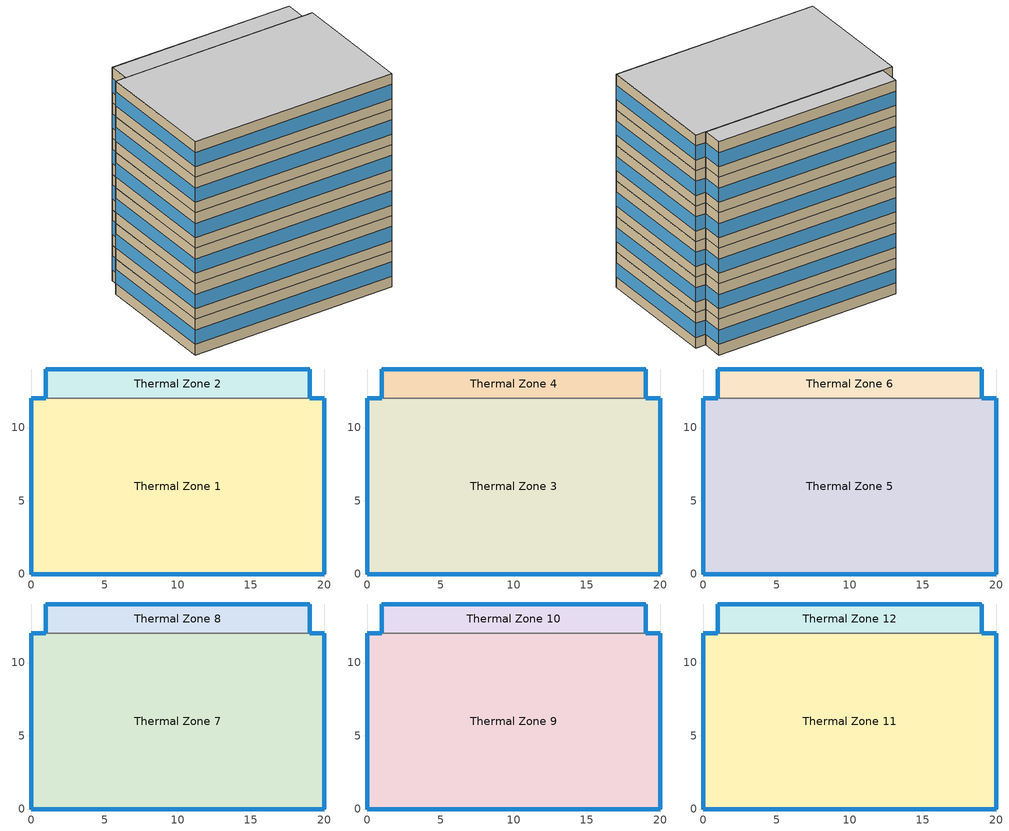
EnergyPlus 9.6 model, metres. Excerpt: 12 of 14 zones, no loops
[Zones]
Thermal Zone 1
 floor ground (ExtSlabCarpet): 0,0 0,12 1,12 19,12 20,12 20,0 z0
 wall outside (Ext Wall): 1,12 0,12 0,0 20,0 20,12 19,12 z0:3.5
 wall to Thermal Zone 2 (Interior Wall): 19,12 1,12 z0:3.5
 window (Ext Window): 20,0.01 20,11.99 / 0.99,12 0.01,12 / 19.99,12 19.01,12 / 0.01,0 19.99,0 / 0,11.99 0,0.01 z1.05:2.45
Thermal Zone 2
 floor ground (ExtSlabCarpet): 1,12 1,14 19,14 19,12 z0
 wall outside (Ext Wall): 19,12 19,14 1,14 1,12 z0:3.5
 window (Ext Window): 19,12.01 19,13.99 / 18.99,14 1.01,14 / 1,13.99 1,12.01 z1.05:2.45
Thermal Zone 3
 floor to Thermal Zone 1 (Interior Floor): 0,0 0,12 1,12 19,12 20,12 20,0 z3.5
 wall outside (Ext Wall): 1,12 0,12 0,0 20,0 20,12 19,12 z3.5:7
 wall to Thermal Zone 4 (Interior Wall): 19,12 1,12 z3.5:7
 window (Ext Window): 20,0.01 20,11.99 / 0.99,12 0.01,12 / 19.99,12 19.01,12 / 0.01,0 19.99,0 / 0,11.99 0,0.01 z4.55:5.95
Thermal Zone 4
 floor to Thermal Zone 2 (Interior Floor): 1,12 1,14 19,14 19,12 z3.5
 wall outside (Ext Wall): 19,12 19,14 1,14 1,12 z3.5:7
 window (Ext Window): 19,12.01 19,13.99 / 18.99,14 1.01,14 / 1,13.99 1,12.01 z4.55:5.95
Thermal Zone 5
 floor to Thermal Zone 3 (Interior Floor): 0,0 0,12 1,12 19,12 20,12 20,0 z7
 wall outside (Ext Wall): 1,12 0,12 0,0 20,0 20,12 19,12 z7:10.5
 wall to Thermal Zone 6 (Interior Wall): 19,12 1,12 z7:10.5
 window (Ext Window): 20,0.01 20,11.99 / 0.99,12 0.01,12 / 19.99,12 19.01,12 / 0.01,0 19.99,0 / 0,11.99 0,0.01 z8.05:9.45
Thermal Zone 6
 floor to Thermal Zone 4 (Interior Floor): 1,12 1,14 19,14 19,12 z7
 wall outside (Ext Wall): 19,12 19,14 1,14 1,12 z7:10.5
 window (Ext Window): 19,12.01 19,13.99 / 18.99,14 1.01,14 / 1,13.99 1,12.01 z8.05:9.45
Thermal Zone 7
 floor to Thermal Zone 5 (Interior Floor): 0,0 0,12 1,12 19,12 20,12 20,0 z10.5
 wall outside (Ext Wall): 1,12 0,12 0,0 20,0 20,12 19,12 z10.5:14
 wall to Thermal Zone 8 (Interior Wall): 19,12 1,12 z10.5:14
 window (Ext Window): 20,0.01 20,11.99 / 0.99,12 0.01,12 / 19.99,12 19.01,12 / 0.01,0 19.99,0 / 0,11.99 0,0.01 z11.55:12.95
Thermal Zone 8
 floor to Thermal Zone 6 (Interior Floor): 1,12 1,14 19,14 19,12 z10.5
 wall outside (Ext Wall): 19,12 19,14 1,14 1,12 z10.5:14
 window (Ext Window): 19,12.01 19,13.99 / 18.99,14 1.01,14 / 1,13.99 1,12.01 z11.55:12.95
Thermal Zone 9
 floor to Thermal Zone 7 (Interior Floor): 0,0 0,12 1,12 19,12 20,12 20,0 z14
 wall outside (Ext Wall): 1,12 0,12 0,0 20,0 20,12 19,12 z14:17.5
 wall to Thermal Zone 10 (Interior Wall): 19,12 1,12 z14:17.5
 window (Ext Window): 20,0.01 20,11.99 / 0.99,12 0.01,12 / 19.99,12 19.01,12 / 0.01,0 19.99,0 / 0,11.99 0,0.01 z15.05:16.45
Thermal Zone 10
 floor to Thermal Zone 8 (Interior Floor): 1,12 1,14 19,14 19,12 z14
 wall outside (Ext Wall): 19,12 19,14 1,14 1,12 z14:17.5
 window (Ext Window): 19,12.01 19,13.99 / 18.99,14 1.01,14 / 1,13.99 1,12.01 z15.05:16.45
Thermal Zone 11
 floor to Thermal Zone 9 (Interior Floor): 0,0 0,12 1,12 19,12 20,12 20,0 z17.5
 wall outside (Ext Wall): 1,12 0,12 0,0 20,0 20,12 19,12 z17.5:21
 wall to Thermal Zone 12 (Interior Wall): 19,12 1,12 z17.5:21
 window (Ext Window): 20,0.01 20,11.99 / 0.99,12 0.01,12 / 19.99,12 19.01,12 / 0.01,0 19.99,0 / 0,11.99 0,0.01 z18.55:19.95
 ceiling to Thermal Zone 13 (Interior Ceiling): 20,0 20,12 19,12 1,12 0,12 0,0 z21
Thermal Zone 12
 floor to Thermal Zone 10 (Interior Floor): 1,12 1,14 19,14 19,12 z17.5
 wall outside (Ext Wall): 19,12 19,14 1,14 1,12 z17.5:21
 window (Ext Window): 19,12.01 19,13.99 / 18.99,14 1.01,14 / 1,13.99 1,12.01 z18.55:19.95
 ceiling to Thermal Zone 14 (Interior Ceiling): 19,12 19,14 1,14 1,12 z21
[Building]
Building 1: North Axis {deg}=-0
[Site:Location]
Washington Dc Dulles IntL Ar: Latitude {deg}=38.98; Longitude {deg}=-77.47; Time Zone {hr}=-5; Elevation {m}=82
[SizingPeriod:DesignDay] Month=7; Day of Month=21; Day Type=SummerDesignDay; Daily Dry-Bulb Temperature Range {deltaC}=14.4; Dry-Bulb Temperature Range Modifier Type=DefaultMultipliers; Barometric Pressure {Pa}=86790; Wind Speed {m/s}=5; Wind Direction {deg}=340; Rain Indicator=No; Snow Indicator=No; Daylight Saving Time Indicator=No; Solar Model Indicator=ASHRAETau; ASHRAE Clear Sky Optical Depth for Beam Irradiance (taub)=0.339; ASHRAE Clear Sky Optical Depth for Diffuse Irradiance (taud)=2.366; Begin Environment Reset Mode=FullResetAtBeginEnvironment
Name | Maximum Dry-Bulb Temperature {C} | Humidity Condition Type | Wetbulb or DewPoint at Maximum Dry-Bulb {C} | Enthalpy at Maximum Dry-Bulb {J/kg}
SALT-LAKE-CITY-IAP Ann Clg .4% Condns DB=>MWB | 36.5 | Wetbulb | 17.1
SALT-LAKE-CITY-IAP Ann Clg .4% Condns DP=>MDB | 22.5 | Dewpoint | 15.6
SALT-LAKE-CITY-IAP Ann Clg .4% Condns Enth=>MDB | 30.8 | Enthalpy |  | 59300
SALT-LAKE-CITY-IAP Ann Clg .4% Condns WB=>MDB | 31.2 | Wetbulb | 19
[Material] Thermal Absorptance=0.9
Name | Roughness | Thickness m | Conductivity W/m-K | Density kg/m3 | Specific Heat J/kg-K | Solar Absorptance | Visible Absorptance
wall concrete | MediumRough | 0.2 | 0.5 | 2243 | 837 | 0.65 | 0.65
Wall Insulation [30] | MediumRough | 0.1693 | 0.049 | 265 | 836.8 | 0.7 | 0.7
F16 Acoustic tile | MediumSmooth | 0.0191 | 0.06 | 368 | 590 | 0.3 | 0.3
M11 100mm lightweight concrete | MediumRough | 0.1016 | 0.53 | 1280 | 840 | 0.5 | 0.5
MAT-CC05 4 HW CONCRETE | Rough | 0.1016 | 1.311 | 2240 | 836.8 | 0.85 | 0.85
G01a 19mm gypsum board | MediumSmooth | 0.019 | 0.16 | 800 | 1090 | 0.4 | 0.4
[Material:AirGap]
Name | Thermal Resistance m2-K/W
F04 Wall air space resistance | 0.15
F05 Ceiling air space resistance | 0.18
[Material:NoMass]
CP02 CARPET PAD: Roughness=Smooth; Thermal Resistance m2-K/W=0.1; Thermal Absorptance=0.9; Solar Absorptance=0.8; Visible Absorptance=0.8
[WindowMaterial:SimpleGlazingSystem]
Window Material Simple Glazing System: U-Factor W/m2-K=2.2; Solar Heat Gain Coefficient=0.35
[Construction]
Ext Wall: wall concrete, Wall Insulation [30]
Ext Window: Window Material Simple Glazing System
ExtSlabCarpet: MAT-CC05 4 HW CONCRETE, CP02 CARPET PAD
Interior Ceiling: M11 100mm lightweight concrete, F05 Ceiling air space resistance, F16 Acoustic tile
Interior Floor: F16 Acoustic tile, F05 Ceiling air space resistance, M11 100mm lightweight concrete
Interior Wall: G01a 19mm gypsum board, F04 Wall air space resistance, G01a 19mm gypsum board
[Zone]
Thermal Zone 1; Thermal Zone 2: 0, 0, 0, 0, , 1, , , , , , Yes
Thermal Zone 3; Thermal Zone 4: 0, 0, 0, 3.5, , 1, , , , , , Yes
Thermal Zone 5; Thermal Zone 6: 0, 0, 0, 7, , 1, , , , , , Yes
Thermal Zone 7; Thermal Zone 8: 0, 0, 0, 10.5, , 1, , , , , , Yes
Thermal Zone 9; Thermal Zone 10: 0, 0, 0, 14, , 1, , , , , , Yes
Thermal Zone 11; Thermal Zone 12: 0, 0, 0, 17.5, , 1, , , , , , Yes
[AvailabilityManager:NightCycle]
Availability Manager Night Cycle 1: Applicability Schedule=Always On Discrete; Fan Schedule=Always On Discrete hvac_library; Control Type=CycleOnAnyZoneFansOnly; Thermostat Tolerance deltaC=1; Cycling Run Time Control Type=FixedRunTime; Cycling Run Time s=3600
[AvailabilityManager:Scheduled]
Air Loop HVAC Outdoor Air System 1 Availability Manager: Schedule=Always On Discrete
[Schedule:Constant] Hourly Value=1
Always On Discrete hvac_library; Always On Discrete
